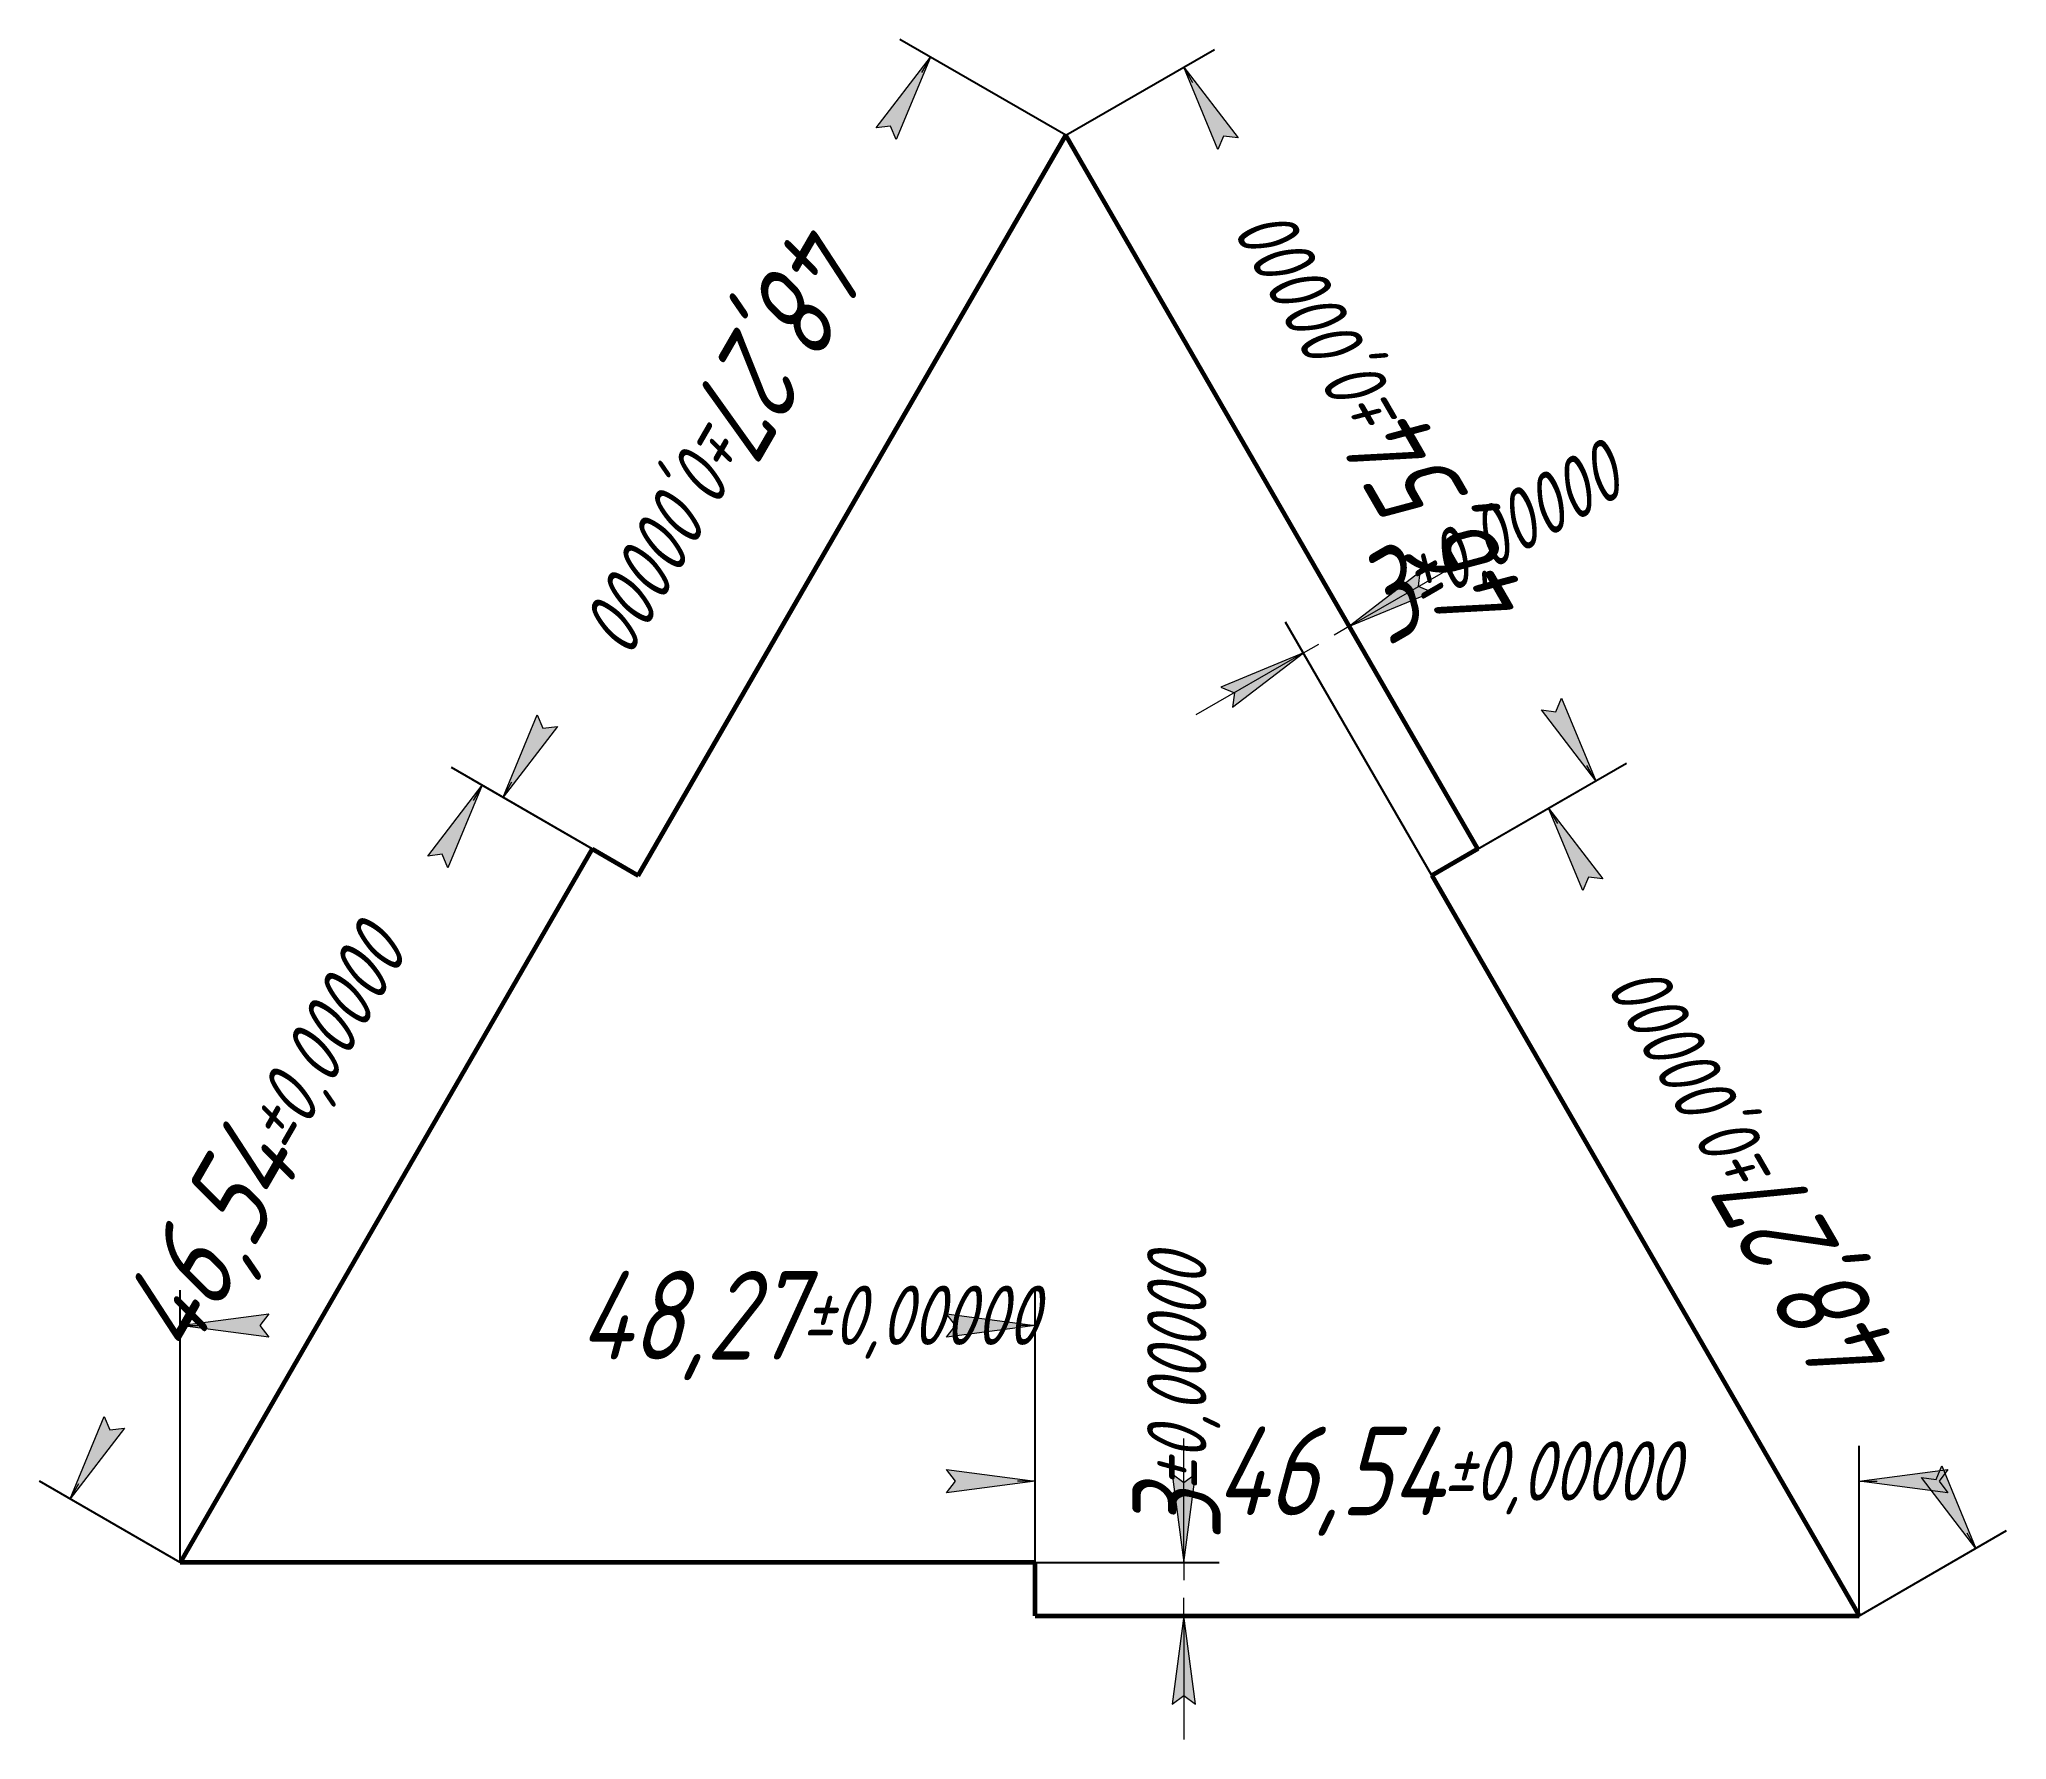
# Model space of a CAD drawing. Header units: millimetres. Extents: x -21 to 90, y -17 to 79.
import ezdxf

# ---------------------------------------------------------------- set-up
doc = ezdxf.new("R2010")
doc.units = ezdxf.units.MM
doc.linetypes.add('K5LT_BASIC', pattern=[0])
doc.linetypes.add('K5LT_THIN', pattern=[0])
doc.styles.add('KDIMTEXTSTYLE', font='GOST_AU.SHX', dxfattribs={"width": 0.96, "oblique": 15, "height": 5})
doc.dimstyles.new('KDIMSTYLE (1.00)', dxfattribs={"dimtxt": 5, "dimasz": 1, "dimexe": 2, "dimexo": 0, "dimgap": 1, "dimtad": 1, "dimtxsty": 'KDIMTEXTSTYLE', "dimsah": 1, "dimcen": 0, "dimdle": 1, "dimadec": 0, "dimazin": 0, "dimtfac": 0.667, "dimtmove": 0, "dimatfit": 3, "dimfxl": 1, "dimtvp": 1, "dimtolj": 1, "dimtzin": 0, "dimarcsym": 0})

# ---------------------------------------------------------------- blocks, each defined once
blk = doc.blocks.new('KDIMARROW_02')
blk.add_hatch(color=0).paths.add_polyline_path([(4.5, -6e-16), (5, 0.6582624912261956), (0, 0), (5, -0.658262491226197)])
at = {"color": 0, "linetype": 'K5LT_THIN', "lineweight": 18}
for p, q in [((0, 0), (-1, 0)), ((5, 0.6582624912261956), (0, 0)), ((0, 0), (5, -0.658262491226197)), ((0, 0), (7, -9e-16)), ((4.5, -6e-16), (5, 0.6582624912261956)), ((5, -0.658262491226197), (4.5, -6e-16))]:
    blk.add_line(p, q, dxfattribs=at)
blk = doc.blocks.new('KDIMARROW_01')
blk.add_hatch(color=0).paths.add_polyline_path([(0, 0), (-5, 0.658262491226197), (-4.5, 6e-16), (-5, -0.6582624912261956)])
at = {"color": 0, "linetype": 'K5LT_THIN', "lineweight": 18}
for p, q in [((-4.5, 6e-16), (-5, 0.658262491226197)), ((-5, 0.658262491226197), (0, 0)), ((0, 0), (-5, -0.6582624912261956)), ((-5, -0.6582624912261956), (-4.5, 6e-16)), ((0, 0), (-1, 0))]:
    blk.add_line(p, q, dxfattribs=at)

msp = doc.modelspace()

# ---------------------------------------------------------------- linework, layer by layer
at = {"color": 150, "linetype": 'K5LT_BASIC', "lineweight": 60, "true_color": 0x0080ff}
for p, q in [((12.44718044825731, 32.13806358833423), (36.58115504447288, 73.93933377755616)), ((59.84910423690401, 33.63806358833422), (36.58115504447288, 73.93933377755616)), ((9.84910423690399, 33.63806358833423), (-13.41884495552715, -6.663206600887708)), ((9.84910423690399, 33.63806358833423), (12.44718044825731, 32.13806358833423)), ((59.84910423690401, 33.63806358833422), (57.2510280255507, 32.13806358833422)), ((57.2510280255507, 32.13806358833422), (81.38500262176626, -9.663206600887719)), ((34.849104236904, -6.663206600887708), (-13.41884495552715, -6.663206600887708)), ((34.849104236904, -9.663206600887708), (34.849104236904, -6.663206600887708)), ((34.849104236904, -9.663206600887708), (81.38500262176626, -9.663206600887719))]:
    msp.add_line(p, q, dxfattribs=at)

# ---------------------------------------------------------------- dimensions: what is measured, and where the dimension line sits
at = {"color": 7}
for base, p1, p2, angle, location, override in [((4.806710153787961, 36.54929116958145), (36.58115504447288, 73.93933377755616), (12.44718044825731, 32.13806358833423), 240, (16.87369745189575, 57.44992626419241), {"dimexo": 0, "dimpost": '\\H5.0;\\W0.965;\\Q15;<>', "dimblk1": 'KDIMARROW_01', "dimblk2": 'KDIMARROW_01', "dimse1": 0, "dimse2": 0, "dimclrt": 7, "dimtol": 1, "dimtp": 0, "dimtm": 0, "dimtdec": 5, "dimtolj": 1}), ((43.23823883774748, 77.78280289762115), (59.84910423690401, 33.63806358833422), (36.58115504447288, 73.93933377755616), 120.00000000000001, (54.87221343396305, 57.63216780301018), {"dimexo": 0, "dimpost": '\\H5.0;\\W0.965;\\Q15;<>', "dimblk1": 'KDIMARROW_01', "dimblk2": 'KDIMARROW_01', "dimse1": 0, "dimse2": 0, "dimclrt": 7, "dimtol": 1, "dimtp": 0, "dimtm": 0, "dimtdec": 5, "dimtolj": 1}), ((52.59387515429378, 46.2044889799665), (57.2510280255507, 32.13806358833422), (59.84910423690401, 33.63806358833422), 30.000000000000068, (60.65575954997527, 50.85902010598885), {"dimexo": 0, "dimpost": '\\H5.0;\\W0.965;\\Q15;<>', "dimblk1": 'KDIMARROW_02', "dimblk2": 'KDIMARROW_02', "dimse1": 0, "dimse2": 0, "dimclrt": 7, "dimtol": 1, "dimtp": 0, "dimtm": 0, "dimtdec": 5, "dimtolj": 1}), ((3.628463372717682, 37.22955226580419), (-13.41884495552715, -6.663206600887708), (9.84910423690399, 33.63806358833423), 59.999999999999986, (-8.005511223497898, 17.07891717119321), {"dimexo": 0, "dimpost": '\\H5.0;\\W0.965;\\Q15;<>', "dimblk1": 'KDIMARROW_01', "dimblk2": 'KDIMARROW_01', "dimse1": 0, "dimse2": 0, "dimclrt": 7, "dimtol": 1, "dimtp": 0, "dimtm": 0, "dimtdec": 5, "dimtolj": 1}), ((63.83789581122713, 35.94099347751099), (81.38500262176626, -9.663206600887719), (57.2510280255507, 32.13806358833422), 119.99999999999999, (75.90488310933492, 15.04035838290002), {"dimexo": 0, "dimpost": '\\H5.0;\\W0.965;\\Q15;<>', "dimblk1": 'KDIMARROW_01', "dimblk2": 'KDIMARROW_01', "dimse1": 0, "dimse2": 0, "dimclrt": 7, "dimtol": 1, "dimtp": 0, "dimtm": 0, "dimtdec": 5, "dimtolj": 1}), ((43.23823883774748, -6.66320660088771), (34.849104236904, -9.663206600887708), (34.849104236904, -6.663206600887708), 90, (43.23823883774748, 2.645855651156966), {"dimexo": 0, "dimpost": '\\H5.0;\\W0.965;\\Q15;<>', "dimblk1": 'KDIMARROW_02', "dimblk2": 'KDIMARROW_02', "dimse1": 0, "dimse2": 0, "dimclrt": 7, "dimtol": 1, "dimtp": 0, "dimtm": 0, "dimtdec": 5, "dimtolj": 1})]:
    msp.add_linear_dim(base=base, p1=p1, p2=p2, angle=angle, location=location, dimstyle='KDIMSTYLE (1.00)', override=override, dxfattribs=at).render()
for base, p1, p2, location in [((34.849104236904, 6.718987828834656), (-13.41884495552715, -6.663206600887708), (34.849104236904, -6.663206600887708), (22.05993874007783, 6.718987828834656)), ((34.849104236904, -2.071717923417758), (81.38500262176626, -9.663206600887719), (34.849104236904, -9.663206600887708), (58.11705342933513, -2.071717923417758))]:
    msp.add_linear_dim(base=base, p1=p1, p2=p2, location=location, dimstyle='KDIMSTYLE (1.00)', override={"dimexo": 0, "dimpost": '\\H5.0;\\W0.965;\\Q15;<>', "dimblk1": 'KDIMARROW_01', "dimblk2": 'KDIMARROW_01', "dimse1": 0, "dimse2": 0, "dimclrt": 7, "dimtol": 1, "dimtp": 0, "dimtm": 0, "dimtdec": 5, "dimtolj": 1}, dxfattribs=at).render()

doc.saveas('drawing.dxf')
